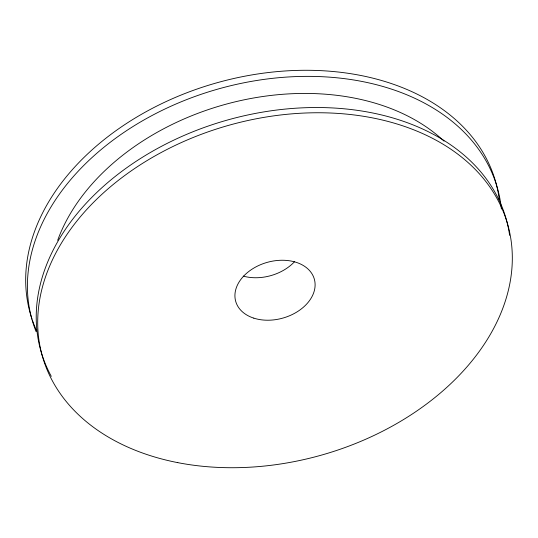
<?xml version="1.0" encoding="UTF-8"?>
<svg xmlns="http://www.w3.org/2000/svg" width="538" height="538" viewBox="0 0 538 538"><rect width="100%" height="100%" fill="white"/><g stroke="black" fill="none" stroke-linecap="round" stroke-linejoin="round"><path stroke-width="0.81" d="M294.515 261.717A40.861 28.944 -15.8 0 1 243.277 276.115M51.298 376.351A241.818 171.292 -15.8 0 1 219.443 122.382A241.818 171.292 -15.8 0 1 509.62 235.328M57.68 240.311A220.136 155.933 -15.8 0 1 230.6 102.973A220.136 155.933 -15.8 0 1 444.038 141.151M36.086 331.616A241.818 171.292 -15.8 0 1 224.05 87.398A241.818 171.292 -15.8 0 1 501.389 209.02M32.058 319.249A241.818 171.292 -15.8 0 1 224.676 80.7A241.818 171.292 -15.8 0 1 499.298 199.692M36.658 330.91A241.818 171.292 -15.8 0 1 32.603 320.83M253.801 318.14A40.861 28.944 -15.8 0 0 315.086 285.799A40.861 28.944 -15.8 0 0 256.142 266.774A40.861 28.944 -15.8 0 0 253.801 318.14M177.775 462.64A241.818 171.292 -15.8 0 0 511.1 240.567A241.818 171.292 -15.8 0 0 136.154 167.513A241.818 171.292 -15.8 0 0 177.775 462.64"/></g></svg>
